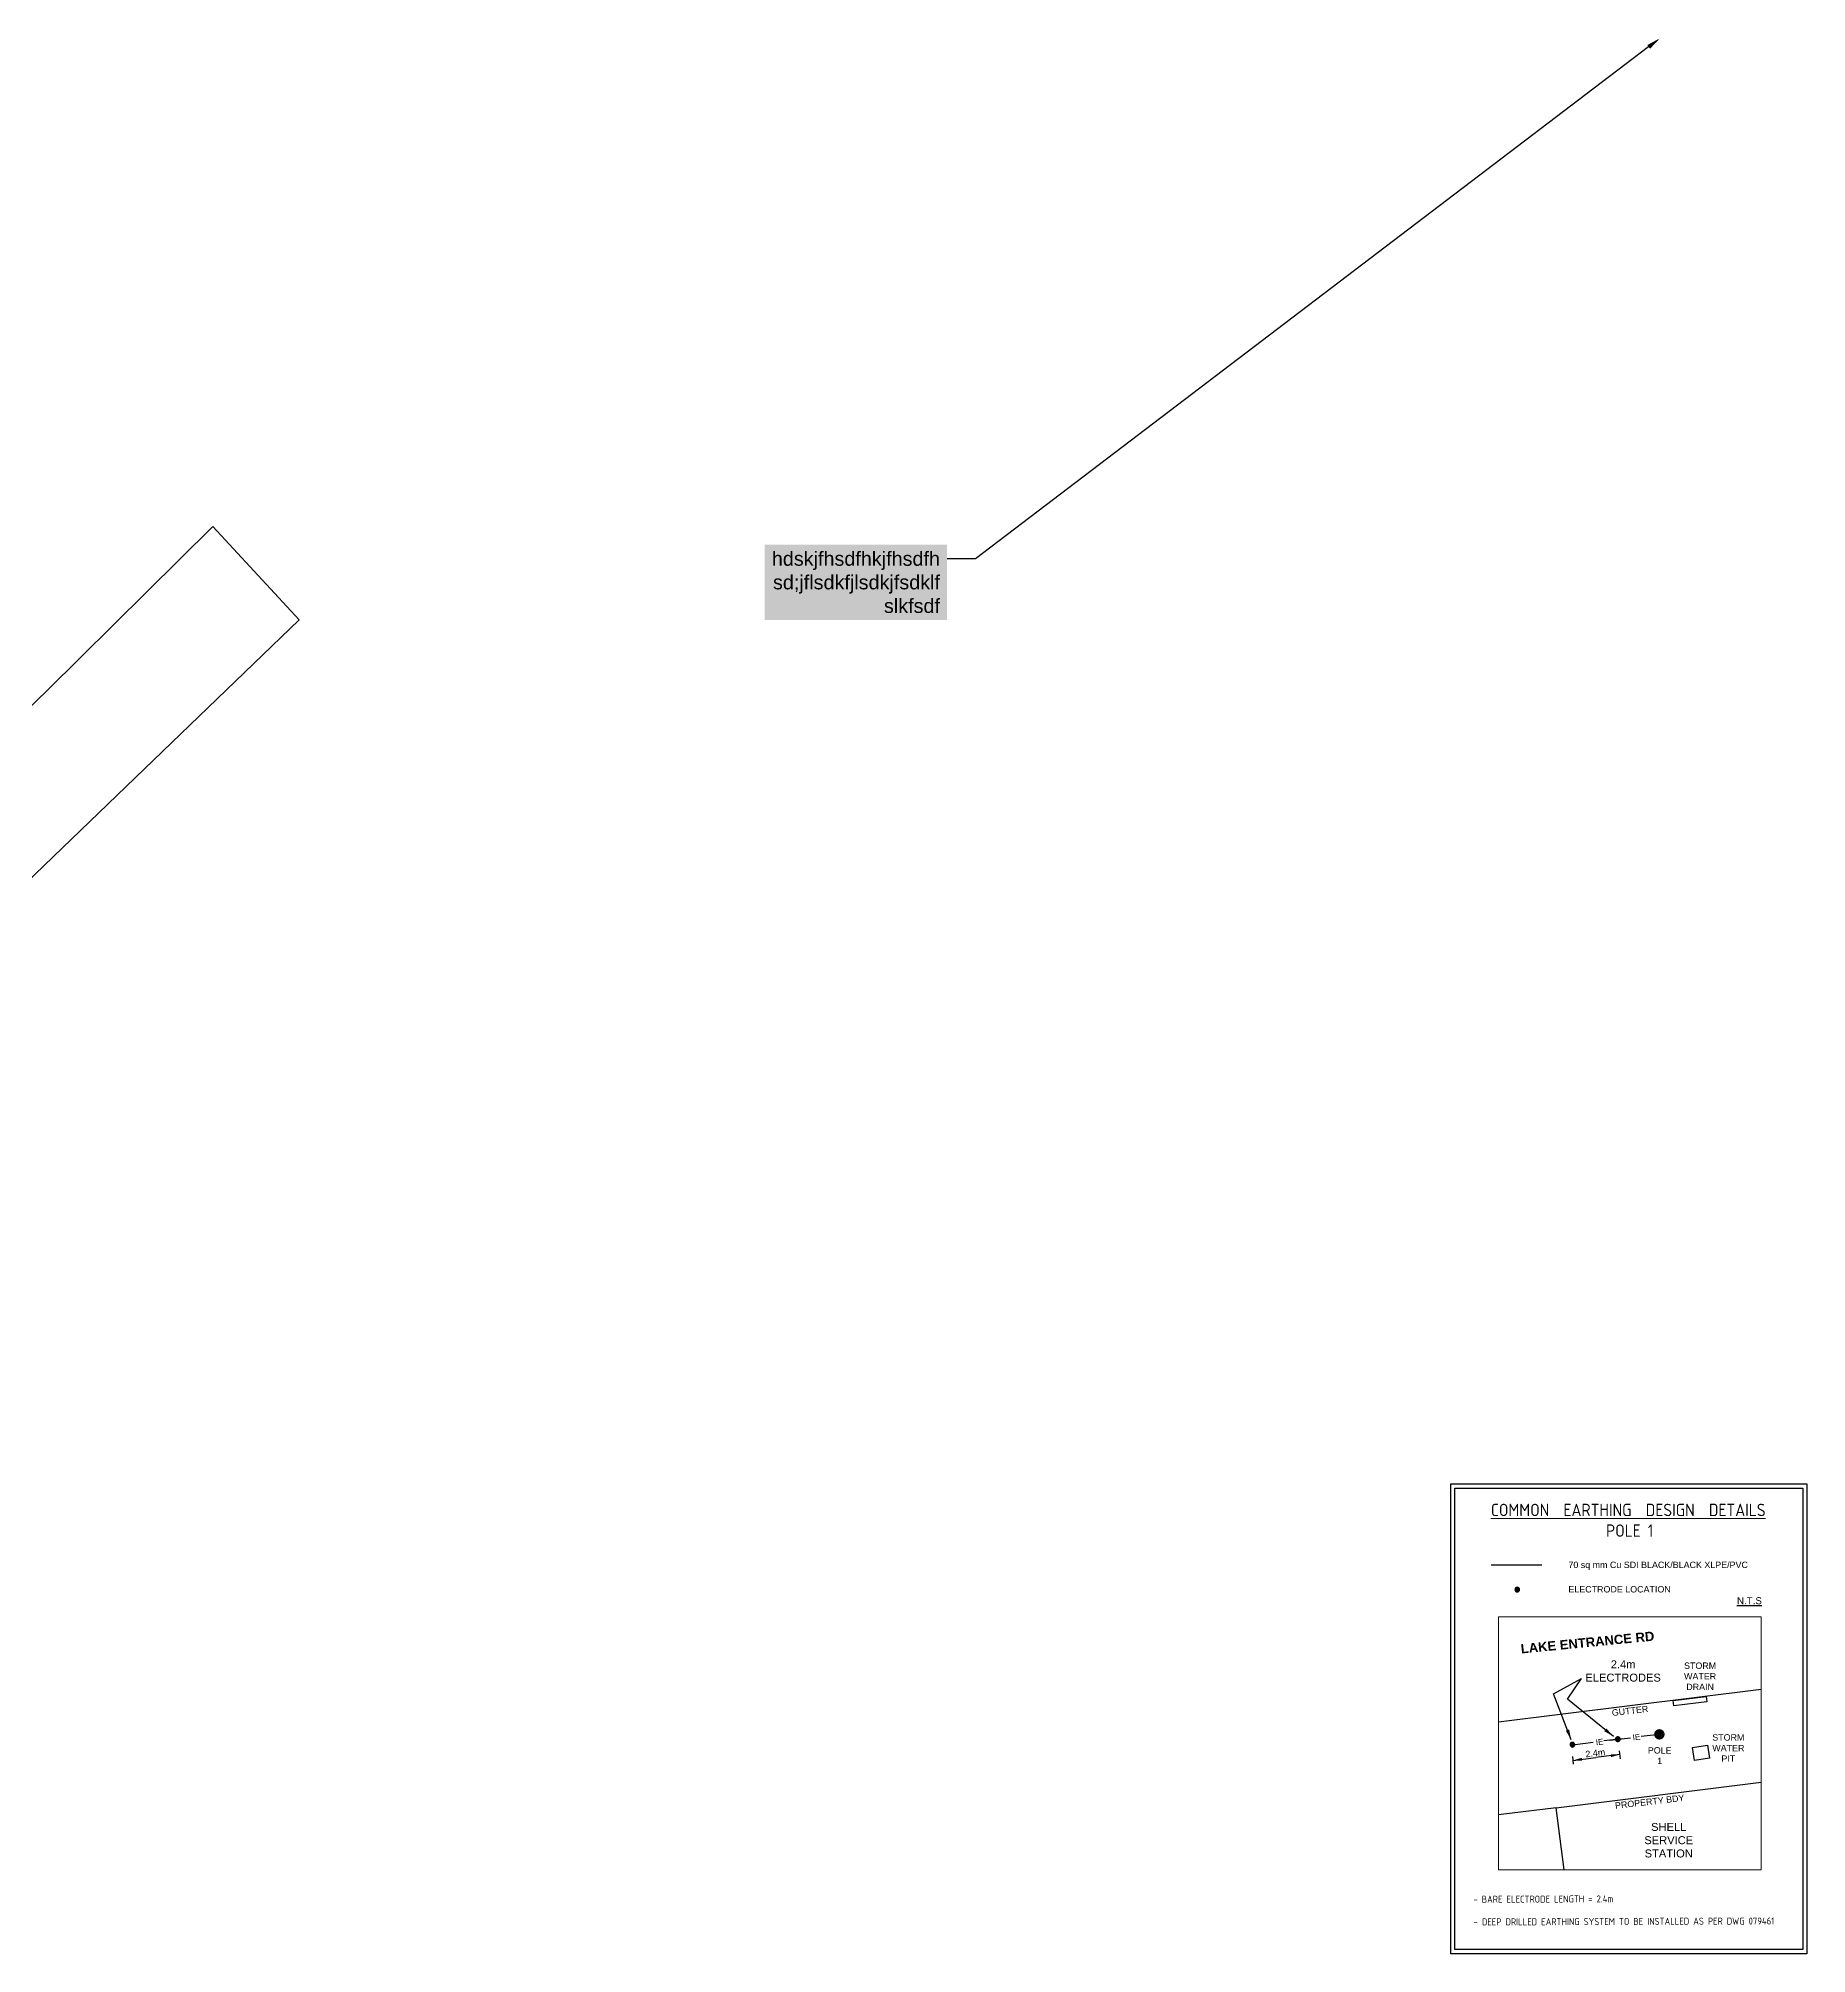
# Model space of a CAD drawing. Header units: metres. Extents: x 300268 to 302887, y 6172399 to 6173904.
# Drawn here: x 302002 to 302502, y 6173215 to 6173757 of the extents above; entities that cross this region are included whole.
import ezdxf
from ezdxf import colors
from ezdxf.entities.mleader import LeaderData, LeaderLine
from ezdxf.math import Vec2, Vec3

# ---------------------------------------------------------------- set-up
doc = ezdxf.new("R2010")
doc.units = ezdxf.units.M
doc.layers.get('0').update_dxf_attribs({"color": 6})
doc.layers.add('Cadastre Roads_SP_EXT', color=9, linetype='Continuous', lineweight=5)
doc.layers.add('Notes', color=7, linetype='Continuous')
doc.styles.add('ARIAL', font='arial.ttf', dxfattribs={"height": 2})
doc.styles.add('iecARIALBOLD', font='arialbd.ttf')
doc.styles.add('iecISOCP', font='isocp.shx')
doc.styles.add('ieISOCP', font='isocp.shx')
doc.styles.add('RoadName', font='arial.ttf', dxfattribs={"height": 2.5})
doc.styles.get("Standard").update_dxf_attribs({"font": 'arial.ttf'})
doc.linetypes.add('IECLCABIEE', pattern='A,6,-0.5,["IE",Standard,S=1.7,R=0,X=0.5,Y=-1],-2.8', length=9.3)
doc.dimstyles.new('GISCAD Dim Style', dxfattribs={"dimtxt": 2.5, "dimasz": 3, "dimexe": 1.25, "dimexo": 0.625, "dimtad": 1, "dimtoh": 1, "dimdec": 1, "dimtxsty": 'ARIAL', "dimcen": 2.5, "dimadec": 0, "dimazin": 0, "dimtfac": 1, "dimtdec": 1, "dimtmove": 0, "dimatfit": 3, "dimfxl": 1.25, "dimarcsym": 0})

# ---------------------------------------------------------------- blocks, each defined once
blk = doc.blocks.new('Pole Exist (M02)')
blk.add_hatch(color=256).paths.add_polyline_path([(-1, 0, 1), (1, 0, 1)])
blk.add_lwpolyline([(-1, 0, 1), (1, 0, 1)], format="xyb", close=True)

msp = doc.modelspace()

# ---------------------------------------------------------------- hatches: boundary and pattern name
at = {"layer": 'Notes'}
h = msp.add_hatch(color=256, dxfattribs=at)
edge = h.paths.add_edge_path()
edge.add_arc((302459.89, 6173277.38), 1.49, 39.4403, 399.4403)

# ---------------------------------------------------------------- linework, layer by layer
at = {"layer": 'Cadastre Roads_SP_EXT', "linetype": 'Continuous'}
msp.add_lwpolyline([(301913.13, 6173436.04), (302075.49, 6173592.3), (302075.49, 6173592.3), (302051.01, 6173618.71), (302004.23, 6173572.36), (301992.61, 6173561.2)], dxfattribs=at)
at = {"layer": 'Notes', "linetype": 'IECLCABIEE', "lineweight": -3}
msp.add_line((302412.39, 6173325.26), (302426.66, 6173325.26), dxfattribs=at)
at = {"layer": 'Notes', "color": 9}
msp.add_line((302488.65, 6173290.02), (302414.42, 6173280.82), dxfattribs=at)
at = {"layer": 'Notes', "color": 7, "linetype": 'Continuous'}
for p, q in [((302435.31, 6173274.45), (302441.16, 6173275.15)), ((302449.35, 6173276.13), (302444.17, 6173275.51)), ((302445.86, 6173275.71), (302451.71, 6173276.41)), ((302459.89, 6173277.38), (302454.71, 6173276.77))]:
    msp.add_line(p, q, dxfattribs=at)
at = {"layer": 'Notes'}
for p, q in [((302448.88, 6173270.47), (302448.59, 6173272.7)), ((302435.65, 6173268.92), (302435.39, 6173271.16))]:
    msp.add_line(p, q, dxfattribs=at)
at = {"layer": 'Notes', "color": 9, "linetype": 'Continuous'}
msp.add_line((302430.76, 6173256.65), (302488.65, 6173263.87), dxfattribs=at)
at = {"layer": 'Notes', "color": 7, "lineweight": -3}
for points in [[(302400.95, 6173348.17), (302501.52, 6173348.17), (302501.52, 6173215.4), (302400.95, 6173215.4)], [(302402.12, 6173346.98), (302500.46, 6173346.98), (302500.46, 6173216.61), (302402.12, 6173216.61)]]:
    msp.add_lwpolyline(points, close=True, dxfattribs=at)
at = {"layer": 'Notes', "color": 7, "linetype": 'Continuous', "lineweight": 0}
msp.add_lwpolyline([(302414.42, 6173310.61), (302488.65, 6173310.61), (302488.65, 6173239.07), (302414.42, 6173239.07)], close=True, dxfattribs=at)
at = {"layer": 'Notes', "color": 9}
for points in [[(302463.76, 6173286.93), (302473.09, 6173288.09), (302473.27, 6173286.58), (302463.95, 6173285.43)], [(302469.26, 6173273.7), (302473.49, 6173274.33), (302474.04, 6173270.64), (302469.81, 6173270.01)]]:
    msp.add_lwpolyline(points, close=True, dxfattribs=at)
at = {"layer": 'Notes', "color": 9, "linetype": 'Continuous'}
msp.add_lwpolyline([(302432.96, 6173239.07), (302430.76, 6173256.65), (302414.42, 6173254.61)], dxfattribs=at)

# ---------------------------------------------------------------- block references
at = {"layer": 'Notes', "xscale": 0.6599999999999682, "yscale": 0.6599999999999682, "zscale": 0.33}
msp.add_blockref('Pole Exist (M02)', (302419.7, 6173318.28), dxfattribs=at)
at = {"layer": 'Notes', "zscale": 0.33}
for p, xscale, yscale, rotation in [((302435.31, 6173274.45), 0.6600000000000038, 0.6600000000000038, 87.00681419702484), ((302448.14, 6173276.01), 0.6600000000000037, 0.6600000000000037, 280.9481227557853)]:
    msp.add_blockref('Pole Exist (M02)', p, dxfattribs=dict(at, xscale=xscale, yscale=yscale, rotation=rotation))

# ---------------------------------------------------------------- texts
at = {"layer": 'Notes'}
for s, height, rotation, style, p in [('LAKE ENTRANCE RD', 2.64, 5.5385, 'iecARIALBOLD', (302420.84, 6173300.23)), ('- BARE ELECTRODE LENGTH = 2.4m', 1.98, 0.1965, 'ieISOCP', (302407.34, 6173229.77)), ('- DEEP DRILLED EARTHING SYSTEM TO BE INSTALLED AS PER DWG 079461', 1.98, 0.1965, 'ieISOCP', (302407.37, 6173223.37))]:
    msp.add_text(s, height=height, rotation=rotation, dxfattribs=dict(at, style=style)).set_placement(p)
at = {"layer": 'Notes', "color": 7, "linetype": 'Continuous', "lineweight": 0, "insert": (302407.24, 6173342.55), "char_height": 3.5, "attachment_point": 1, "style": 'iecISOCP'}
msp.add_mtext_dynamic_manual_height_columns('\\pi5.0286;{\\LCOMMON  EARTHING  DESIGN  DETAILS}\\P\\pi37.554;POLE 1', width=87.709, gutter_width=4, heights=[0], dxfattribs=at)
at = {"layer": 'Notes', "color": 7, "lineweight": -3, "insert": (302412.73, 6173326.18), "char_height": 1.65, "width": 119.1181, "attachment_point": 1, "line_spacing_factor": 1.2}
msp.add_mtext('\\pi21.45;{\\H1.0909x;70 sq mm Cu SDI BLACK/BLACK XLPE/PVC\\P\\pi0;}\\P\\pi21.45;{\\H1.0909x;ELECTRODE LOCATION}', dxfattribs=at)
at = {"layer": 'Notes', "attachment_point": 2, "style": 'RoadName'}
for s, insert, char_height, width in [('{\\L\\C7;N.T.S}', (302485.34, 6173316.14), 1.98, 9.7304), ('{\\C7;2.4m \\PELECTRODES}', (302449.64, 6173298.29), 2.25, 8.8625), ('{\\C7;STORM WATER DRAIN}', (302471.4, 6173297.69), 1.8, 7.273), ('{\\C7;POLE 1}', (302459.97, 6173273.76), 1.8, 7.273), ('{\\C7;STORM WATER PIT}', (302479.38, 6173277.42), 1.8, 7.273), ('{\\C7;SHELL SERVICE STATION}', (302462.53, 6173252.35), 2.25, 8.8625)]:
    msp.add_mtext(s, dxfattribs=dict(at, insert=insert, char_height=char_height, width=width))
at = {"layer": 'Notes', "char_height": 1.8, "style": 'RoadName'}
for s, insert, width, attachment_point, rotation in [('{\\C7;GUTTER}', (302451.49, 6173284.94), 15.3278, 2, 6.3698), ('2.4m', (302438.89, 6173272.66), 3.9939, 1, 6.8065), ('{\\C7;PROPERTY BDY}', (302457.04, 6173259.25), 22.3502, 2, 6.629)]:
    msp.add_mtext(s, dxfattribs=dict(at, insert=insert, width=width, attachment_point=attachment_point, rotation=rotation))
at = {"layer": 'Notes', "color": 7, "linetype": 'Continuous', "char_height": 1.65, "attachment_point": 1, "rotation": 6.8065}
for insert in [(302441.82, 6173275.93), (302452.23, 6173277.3)]:
    msp.add_mtext_dynamic_manual_height_columns('IE', width=3.0846, gutter_width=4, heights=[0], dxfattribs=dict(at, insert=insert))

# ---------------------------------------------------------------- leaders
ml = msp.add_multileader_mtext('Standard')
ml.set_content('hdskjfhsdfhkjfhsdfh\\Psd;jflsdkfjlsdkjfsdklf\\Pslkfsdf', color=256)
ml.set_leader_properties()
ml.build(insert=Vec2(0, 0))
ml.multileader.update_dxf_attribs({"has_text_frame": 1})
ctx = ml.context
ctx.base_point, ctx.plane_origin = Vec3(302207.34, 6173609.59), Vec3(302460.04, 6173756.67)
ctx.text_align_type = 2
notes = []
notes.append((ctx, [(0, (1, 1, 0), (302266.56, 6173609.59), (-1, 0), 8, [(0, [(302460.04, 6173756.67)], 0, [])])]))
ctx.mtext.insert, ctx.mtext.alignment, ctx.mtext.flow_direction = Vec3(302256.56, 6173611.62), 3, 5
ctx.mtext.has_bg_fill, ctx.mtext.bg_color, ctx.mtext.bg_scale_factor, ctx.mtext.bg_transparency, ctx.mtext.use_window_bg_color = 1, -1023410175, 1.5, 0, 0
at = {"layer": 'Notes', "color": 9}
for points in [[(302434.99, 6173275.79), (302429.92, 6173288.86), (302437.91, 6173293.17)], [(302446.94, 6173276.77), (302433.93, 6173287.32), (302437.91, 6173293.17)]]:
    msp.add_leader(points, dimstyle='GISCAD Dim Style', override={"dimasz": 3, "dimgap": 0.625, "dimtad": 0}, dxfattribs=at)
at = {"layer": 'Notes'}
for points in [[(302435.52, 6173270.04), (302441.95, 6173270.81)], [(302448.69, 6173271.68), (302441.95, 6173270.81)]]:
    msp.add_leader(points, dimstyle='GISCAD Dim Style', override={"dimasz": 2.5, "dimgap": 0.625, "dimtad": 0}, dxfattribs=at)
for ctx, leaders in notes:
    for number, flags, end, landing, length, lines in leaders:
        leader = LeaderData()
        leader.index, (leader.has_last_leader_line, leader.has_dogleg_vector, leader.attachment_direction) = number, flags
        leader.last_leader_point, leader.dogleg_vector, leader.dogleg_length = Vec3(end), Vec3(landing), length
        for number, points, colour, breaks in lines:
            line = LeaderLine()
            line.index, line.vertices, line.color, line.breaks = number, Vec3.list(points), colors.encode_raw_color(colour), breaks
            leader.lines.append(line)
        ctx.leaders.append(leader)

doc.saveas('drawing.dxf')
